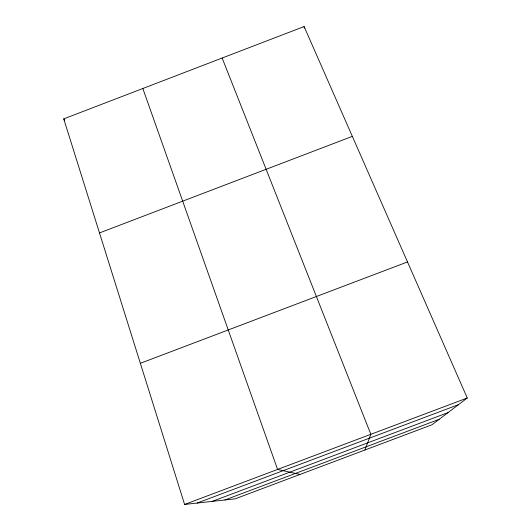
<?xml version="1.0" encoding="UTF-8"?>
<svg xmlns="http://www.w3.org/2000/svg" width="531" height="531" viewBox="0 0 531 531"><rect width="100%" height="100%" fill="white"/><g stroke="black" fill="none" stroke-linecap="round" stroke-linejoin="round"><path stroke-width="0.8" d="M364.916 450.009L370.85 434.312L222.15 58.032M467.267 398.004L431.955 424.78L235.233 498.815L184.609 504.45L63.733 118.884L304.104 26.55L467.267 398.004L184.609 504.45M99.489 232.936L352.345 136.367M140.357 363.297L407.503 261.949M197.134 503.056L458.525 404.635M212.201 501.377L448.011 412.607M224.925 499.963L439.137 419.337M300.002 474.442L277.58 469.437L142.832 88.504M63.733 118.884L64.742 120.172M304.104 26.55L304.27 28.163"/></g></svg>
